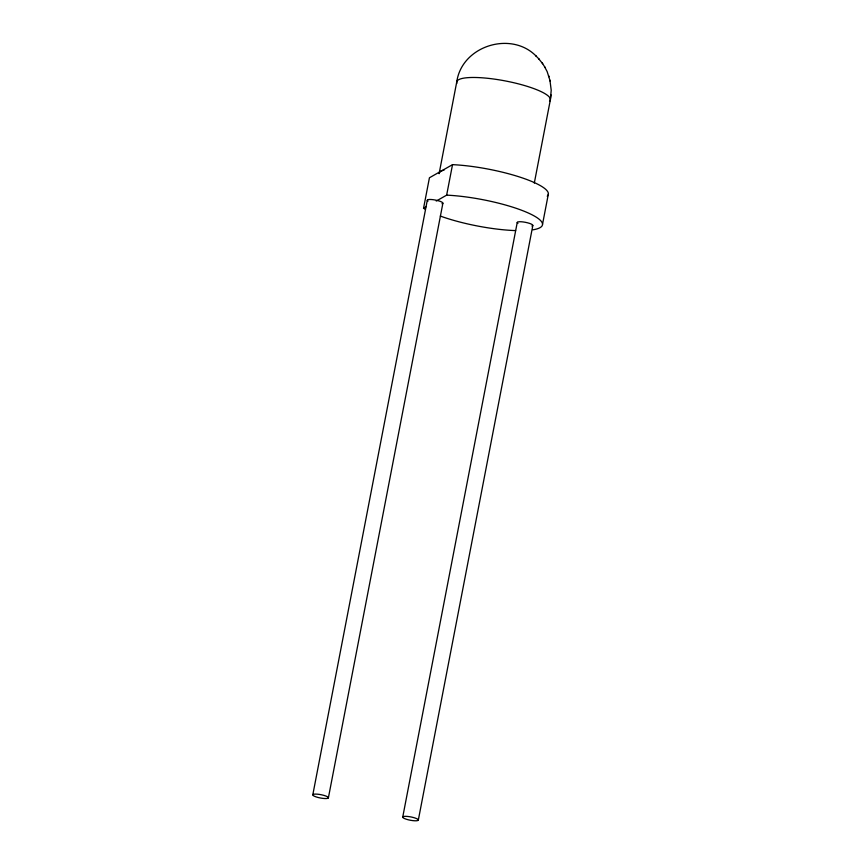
<?xml version="1.0" encoding="UTF-8"?>
<svg xmlns="http://www.w3.org/2000/svg" width="864" height="864" viewBox="0 0 864 864"><rect width="100%" height="100%" fill="white"/><g stroke="black" fill="none" stroke-linecap="round" stroke-linejoin="round"><path stroke-width="1.3" d="M534.308 183.071L550.325 99.986L551.21 90.256L549.936 80.212M550.39 99.5L551.027 94.813M425.12 209.228A63.547 13.424 10.9 0 1 423.554 208.256L429.43 177.768L452.52 164.657A63.547 13.424 10.9 0 1 521.186 177.53A63.547 13.424 10.9 0 1 547.225 196.214M312.811 794.772L427.313 200.156M328.385 797.872A7.938 1.674 10.9 0 0 317.164 794.156A7.938 1.674 10.9 0 0 316.235 796.943A7.938 1.674 10.9 0 0 328.385 797.872L442.886 203.256M436.255 201.053L446.645 195.145L452.52 164.657M402.743 817.02L517.255 222.404M418.316 820.12A7.938 1.674 10.9 0 0 407.106 816.404A7.938 1.674 10.9 0 0 406.177 819.191A7.938 1.674 10.9 0 0 418.316 820.12L532.829 225.504M542.516 224.359L548.392 193.86M423.554 208.256L425.866 206.95M536.35 56.322C511.477 30.478 461.981 45.652 456.786 81.724L439.106 173.686A47.66 10.076 10.9 0 1 444.107 170.046M538.704 58.741L542.711 63.763M535.691 55.663L539.438 59.497M544.568 66.712L547.16 71.626L550.195 81.194M542.192 62.975L545.13 67.586M548.77 75.848L549.018 76.777M517.946 223.366A7.938 1.674 10.9 0 1 525.301 222.296A7.938 1.674 10.9 0 1 531.9 226.022M428.004 201.118A7.938 1.674 10.9 0 1 435.359 200.048A7.938 1.674 10.9 0 1 441.958 203.774M456.926 83.246A47.66 10.076 10.9 0 1 505.894 81.043A47.66 10.076 10.9 0 1 549.526 101.261M446.645 195.145A63.547 13.424 10.9 0 1 524.167 211.248A63.547 13.424 10.9 0 1 532.915 229.813M515.614 230.591A63.547 13.424 10.9 0 1 440.305 216.054"/></g></svg>
